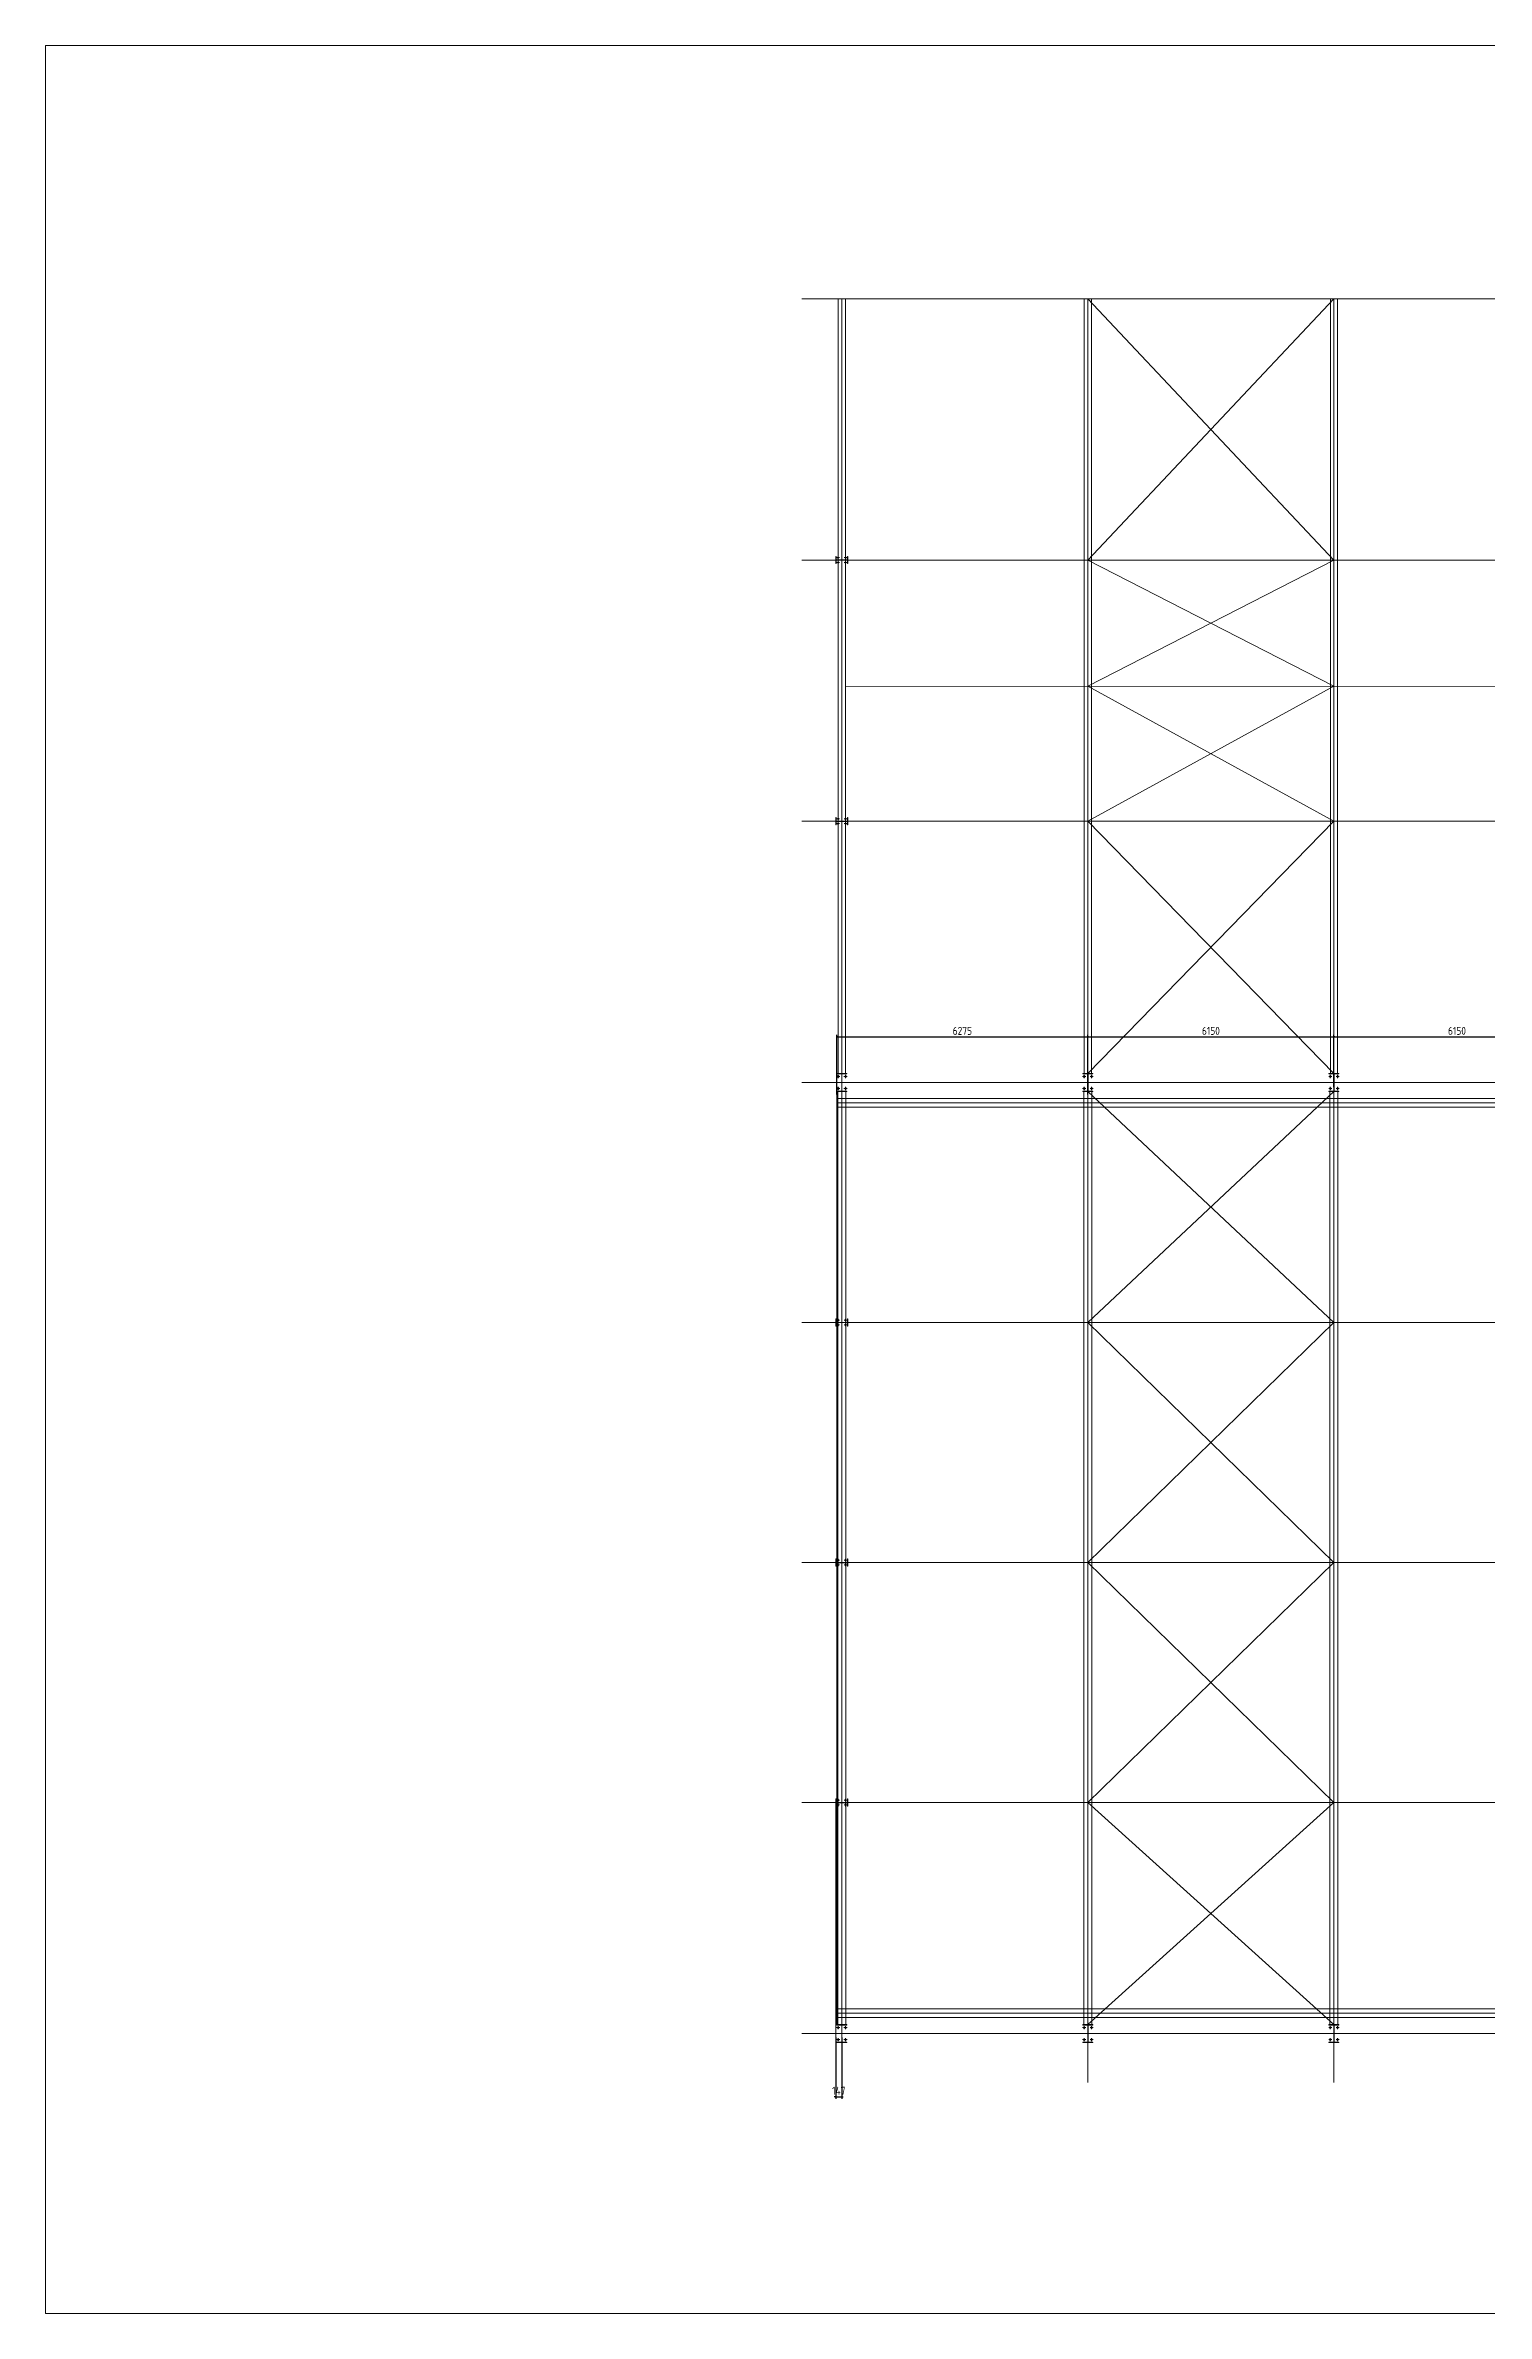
# Model space of a CAD drawing. Extents: x 485428 to 797698, y 56414 to 211814.
# Drawn here: x 485428 to 521451, y 155114 to 211814 of the extents above; entities that cross this region are included whole.
import ezdxf

# ---------------------------------------------------------------- set-up
doc = ezdxf.new("R2010")
doc.units = 0
doc.header["$LTSCALE"] = 1000
doc.header["$MEASUREMENT"] = 0
doc.layers.add('DOTE', color=1, linetype='Continuous')
doc.styles.get("Standard").update_dxf_attribs({"font": 'gbenor.shx', "bigfont": 'gbcbig.shx'})
doc.dimstyles.get("Standard").update_dxf_attribs({"dimscale": 100, "dimtxt": 2, "dimasz": 0.4, "dimexe": 0.5, "dimexo": 1, "dimgap": 0.5, "dimtad": 1, "dimdec": 0, "dimzin": 0, "dimdsep": 46, "dimtxsty": 'Standard', "dimblk": 'ARCHTICK', "dimcen": 0.09, "dimadec": 0, "dimazin": 0, "dimtfac": 1, "dimtdec": 0, "dimtix": 1, "dimtmove": 2, "dimatfit": 3, "dimfxl": 1, "dimtolj": 1, "dimtzin": 0, "dimarcsym": 0})

# ---------------------------------------------------------------- blocks, each defined once
blk = doc.blocks.new('_ArchTick')
at = {"color": 0, "linetype": 'ByBlock', "const_width": 0.4}
blk.add_lwpolyline([(-0.5, -0.5), (0.5, 0.5)], dxfattribs=at)
blk = doc.blocks.new('*D2675')
at = {"color": 0, "lineweight": -2}
for p, q in [((505185, 162014), (505185, 160485)), ((505332, 162014), (505332, 160485)), ((505185, 160535), (505145, 160535)), ((505185, 160535), (505332, 160535)), ((505332, 160535), (505372, 160535))]:
    blk.add_line(p, q, dxfattribs=at)
at = {"layer": 'Defpoints', "color": 0}
for p in [(505185, 162114), (505332, 162114), (505332, 160535)]:
    blk.add_point(p, dxfattribs=at)
at = {"color": 0, "lineweight": -2, "xscale": 40, "yscale": 40, "zscale": 40}
blk.add_blockref('_ArchTick', (505185, 160535), dxfattribs=at)
at = {"color": 0, "lineweight": -2, "xscale": 40, "yscale": 40, "zscale": 40, "rotation": 180}
blk.add_blockref('_ArchTick', (505332, 160535), dxfattribs=at)
at = {"color": 0, "lineweight": 15, "insert": (505259, 160685), "char_height": 200, "attachment_point": 5}
blk.add_mtext('\\A1;147', dxfattribs=at)
blk = doc.blocks.new('*D2685')
at = {"color": 0, "lineweight": -2}
for p, q in [((505210, 185589), (505210, 187080)), ((505210, 187030), (511485, 187030)), ((511485, 185589), (511485, 187080))]:
    blk.add_line(p, q, dxfattribs=at)
at = {"layer": 'Defpoints', "color": 0}
for p in [(511485, 187030), (505210, 185489), (511485, 185489)]:
    blk.add_point(p, dxfattribs=at)
at = {"color": 0, "lineweight": -2, "xscale": 40, "yscale": 40, "zscale": 40, "rotation": 180}
blk.add_blockref('_ArchTick', (505210, 187030), dxfattribs=at)
at = {"color": 0, "lineweight": -2, "xscale": 40, "yscale": 40, "zscale": 40}
blk.add_blockref('_ArchTick', (511485, 187030), dxfattribs=at)
at = {"color": 0, "lineweight": 15, "insert": (508348, 187180), "char_height": 200, "attachment_point": 5}
blk.add_mtext('\\A1;6275', dxfattribs=at)
blk = doc.blocks.new('*D2686')
at = {"color": 0, "lineweight": -2}
for p, q in [((511485, 185589), (511485, 187080)), ((511485, 187030), (517635, 187030)), ((517635, 185774), (517635, 187080))]:
    blk.add_line(p, q, dxfattribs=at)
at = {"layer": 'Defpoints', "color": 0}
for p in [(517635, 187030), (511485, 185489), (517635, 185674)]:
    blk.add_point(p, dxfattribs=at)
at = {"color": 0, "lineweight": -2, "xscale": 40, "yscale": 40, "zscale": 40, "rotation": 180}
blk.add_blockref('_ArchTick', (511485, 187030), dxfattribs=at)
at = {"color": 0, "lineweight": -2, "xscale": 40, "yscale": 40, "zscale": 40}
blk.add_blockref('_ArchTick', (517635, 187030), dxfattribs=at)
at = {"color": 0, "lineweight": 15, "insert": (514560, 187180), "char_height": 200, "attachment_point": 5}
blk.add_mtext('\\A1;6150', dxfattribs=at)
blk = doc.blocks.new('*D2687')
at = {"color": 0, "lineweight": -2}
for p, q in [((517635, 185774), (517635, 187080)), ((517635, 187030), (523785, 187030)), ((523785, 185589), (523785, 187080))]:
    blk.add_line(p, q, dxfattribs=at)
at = {"layer": 'Defpoints', "color": 0}
for p in [(523785, 187030), (517635, 185674), (523785, 185489)]:
    blk.add_point(p, dxfattribs=at)
at = {"color": 0, "lineweight": -2, "xscale": 40, "yscale": 40, "zscale": 40, "rotation": 180}
blk.add_blockref('_ArchTick', (517635, 187030), dxfattribs=at)
at = {"color": 0, "lineweight": -2, "xscale": 40, "yscale": 40, "zscale": 40}
blk.add_blockref('_ArchTick', (523785, 187030), dxfattribs=at)
at = {"color": 0, "lineweight": 15, "insert": (520710, 187180), "char_height": 200, "attachment_point": 5}
blk.add_mtext('\\A1;6150', dxfattribs=at)

msp = doc.modelspace()

# ---------------------------------------------------------------- linework, layer by layer
at = {"color": 6, "lineweight": 15}
for p, q in [((517635.3, 198949.1), (511485.3, 205479.1)), ((517635.3, 205479.1), (511485.3, 198949.1)), ((511485.3, 195792.4), (517635.3, 198949.1)), ((511485.3, 198949.1), (517635.3, 195793.2)), ((517635.3, 195793.2), (511485.3, 192419.1)), ((517635.3, 192419.1), (511485.3, 195792.4)), ((511485.3, 186114.1), (517635.3, 192419.1)), ((511485.3, 192419.1), (517635.3, 186114.1)), ((517635.3, 179889.1), (511485.3, 185664.1)), ((517635.3, 185664.1), (511485.3, 179889.1)), ((511485.3, 173889.1), (517635.3, 179889.1)), ((511485.3, 179889.1), (517635.3, 173889.1)), ((517635.3, 167889.1), (511485.3, 173889.1)), ((517635.3, 173889.1), (511485.3, 167889.1)), ((511485.3, 162339.1), (517635.3, 167889.1)), ((511485.3, 167889.1), (517635.3, 162339.1))]:
    msp.add_line(p, q, dxfattribs=at)
at = {"color": 4, "lineweight": 15}
for p, q in [((505185.3, 198859.1), (505185.3, 199039.1)), ((505185.3, 199039.1), (505193.3, 199039.1)), ((505193.3, 199039.1), (505193.3, 198859.1)), ((505485.3, 199039.1), (505477.3, 199039.1)), ((505477.3, 199039.1), (505477.3, 198859.1)), ((505485.3, 198859.1), (505485.3, 199039.1)), ((505193.3, 198859.1), (505185.3, 198859.1)), ((505477.3, 198952.1), (505193.3, 198952.1)), ((505477.3, 198946.1), (505193.3, 198946.1)), ((505477.3, 198859.1), (505485.3, 198859.1)), ((505185.3, 192329.1), (505185.3, 192509.1)), ((505185.3, 192509.1), (505193.3, 192509.1)), ((505193.3, 192329.1), (505185.3, 192329.1)), ((505193.3, 192509.1), (505193.3, 192329.1)), ((505477.3, 192422.1), (505193.3, 192422.1)), ((505477.3, 192416.1), (505193.3, 192416.1)), ((505485.3, 192509.1), (505477.3, 192509.1)), ((505477.3, 192509.1), (505477.3, 192329.1)), ((505477.3, 192329.1), (505485.3, 192329.1)), ((505485.3, 192329.1), (505485.3, 192509.1)), ((505335.3, 186114.1), (505210.3, 186114.1)), ((505210.3, 186114.1), (505210.3, 186104.1)), ((505210.3, 186104.1), (505460.3, 186104.1)), ((505332.3, 186104.1), (505332.3, 185674.1)), ((505460.3, 186114.1), (505335.3, 186114.1)), ((505338.3, 186104.1), (505338.3, 185674.1)), ((505460.3, 186104.1), (505460.3, 186114.1)), ((511485.3, 186114.1), (511360.3, 186114.1)), ((511360.3, 186114.1), (511360.3, 186104.1)), ((511360.3, 186104.1), (511610.3, 186104.1)), ((511482.3, 186104.1), (511482.3, 185674.1)), ((511610.3, 186114.1), (511485.3, 186114.1)), ((511488.3, 186104.1), (511488.3, 185674.1)), ((511610.3, 186104.1), (511610.3, 186114.1)), ((517635.3, 186114.1), (517510.3, 186114.1)), ((517510.3, 186114.1), (517510.3, 186104.1)), ((517510.3, 186104.1), (517760.3, 186104.1)), ((517632.3, 186104.1), (517632.3, 185674.1)), ((517760.3, 186114.1), (517635.3, 186114.1)), ((517638.3, 186104.1), (517638.3, 185674.1)), ((517760.3, 186104.1), (517760.3, 186114.1)), ((505210.3, 185664.1), (505210.3, 185674.1)), ((505210.3, 185674.1), (505460.3, 185674.1)), ((505335.3, 185664.1), (505210.3, 185664.1)), ((505460.3, 185664.1), (505335.3, 185664.1)), ((505460.3, 185674.1), (505460.3, 185664.1)), ((511360.3, 185664.1), (511360.3, 185674.1)), ((511360.3, 185674.1), (511610.3, 185674.1)), ((511485.3, 185664.1), (511360.3, 185664.1)), ((511610.3, 185664.1), (511485.3, 185664.1)), ((511610.3, 185674.1), (511610.3, 185664.1)), ((517510.3, 185664.1), (517510.3, 185674.1)), ((517510.3, 185674.1), (517760.3, 185674.1)), ((517635.3, 185664.1), (517510.3, 185664.1)), ((517760.3, 185664.1), (517635.3, 185664.1)), ((517760.3, 185674.1), (517760.3, 185664.1)), ((505185.3, 179799.1), (505185.3, 179979.1)), ((505185.3, 179979.1), (505193.3, 179979.1)), ((505193.3, 179799.1), (505185.3, 179799.1)), ((505193.3, 179979.1), (505193.3, 179799.1)), ((505477.3, 179892.1), (505193.3, 179892.1)), ((505477.3, 179886.1), (505193.3, 179886.1)), ((505485.3, 179979.1), (505477.3, 179979.1)), ((505477.3, 179979.1), (505477.3, 179799.1)), ((505477.3, 179799.1), (505485.3, 179799.1)), ((505485.3, 179799.1), (505485.3, 179979.1)), ((505185.3, 173799.1), (505185.3, 173979.1)), ((505185.3, 173979.1), (505193.3, 173979.1)), ((505193.3, 173799.1), (505185.3, 173799.1)), ((505193.3, 173979.1), (505193.3, 173799.1)), ((505477.3, 173892.1), (505193.3, 173892.1)), ((505477.3, 173886.1), (505193.3, 173886.1)), ((505485.3, 173979.1), (505477.3, 173979.1)), ((505477.3, 173979.1), (505477.3, 173799.1)), ((505477.3, 173799.1), (505485.3, 173799.1)), ((505485.3, 173799.1), (505485.3, 173979.1)), ((505185.3, 167799.1), (505185.3, 167979.1)), ((505185.3, 167979.1), (505193.3, 167979.1)), ((505193.3, 167979.1), (505193.3, 167799.1)), ((505477.3, 167892.1), (505193.3, 167892.1)), ((505477.3, 167886.1), (505193.3, 167886.1)), ((505485.3, 167979.1), (505477.3, 167979.1)), ((505477.3, 167979.1), (505477.3, 167799.1)), ((505485.3, 167799.1), (505485.3, 167979.1)), ((505193.3, 167799.1), (505185.3, 167799.1)), ((505477.3, 167799.1), (505485.3, 167799.1)), ((505335.3, 162339.1), (505210.3, 162339.1)), ((505210.3, 162339.1), (505210.3, 162329.1)), ((505210.3, 162329.1), (505460.3, 162329.1)), ((505332.3, 162329.1), (505332.3, 161899.1)), ((505460.3, 162339.1), (505335.3, 162339.1)), ((505338.3, 162329.1), (505338.3, 161899.1)), ((505460.3, 162329.1), (505460.3, 162339.1)), ((511485.3, 162339.1), (511360.3, 162339.1)), ((511360.3, 162339.1), (511360.3, 162329.1)), ((511360.3, 162329.1), (511610.3, 162329.1)), ((511482.3, 162329.1), (511482.3, 161899.1)), ((511610.3, 162339.1), (511485.3, 162339.1)), ((511488.3, 162329.1), (511488.3, 161899.1)), ((511610.3, 162329.1), (511610.3, 162339.1)), ((517635.3, 162339.1), (517510.3, 162339.1)), ((517510.3, 162339.1), (517510.3, 162329.1)), ((517510.3, 162329.1), (517760.3, 162329.1)), ((517632.3, 162329.1), (517632.3, 161899.1)), ((517760.3, 162339.1), (517635.3, 162339.1)), ((517638.3, 162329.1), (517638.3, 161899.1)), ((517760.3, 162329.1), (517760.3, 162339.1)), ((505210.3, 161889.1), (505210.3, 161899.1)), ((505210.3, 161899.1), (505460.3, 161899.1)), ((505335.3, 161889.1), (505210.3, 161889.1)), ((505460.3, 161889.1), (505335.3, 161889.1)), ((505460.3, 161899.1), (505460.3, 161889.1)), ((511360.3, 161889.1), (511360.3, 161899.1)), ((511360.3, 161899.1), (511610.3, 161899.1)), ((511485.3, 161889.1), (511360.3, 161889.1)), ((511610.3, 161889.1), (511485.3, 161889.1)), ((511610.3, 161899.1), (511610.3, 161889.1)), ((517510.3, 161889.1), (517510.3, 161899.1)), ((517510.3, 161899.1), (517760.3, 161899.1)), ((517635.3, 161889.1), (517510.3, 161889.1)), ((517760.3, 161889.1), (517635.3, 161889.1)), ((517760.3, 161899.1), (517760.3, 161889.1))]:
    msp.add_line(p, q, dxfattribs=at)
at = {"color": 2, "lineweight": 15}
for p, q in [((505335.3, 198949.1), (505485.3, 198949.1)), ((511395.3, 198949.1), (517725.3, 198949.1)), ((505425.3, 195791.6), (543055.2, 195796.6)), ((505335.3, 192419.1), (505485.3, 192419.1)), ((511395.3, 192419.1), (517725.3, 192419.1)), ((505335.3, 185889.1), (542492.3, 185889.1)), ((505335.3, 179889.1), (541951.6, 179889.1)), ((505335.3, 173889.1), (541557.9, 173889.1)), ((505335.3, 167889.1), (541164.2, 167889.1)), ((505338.3, 162114.1), (540932.3, 162114.1))]:
    msp.add_line(p, q, dxfattribs=at)
at = {"lineweight": 15}
for p, q in [((505210.3, 185664.1), (505210.3, 162339.1)), ((505210.3, 185489.1), (542620.3, 185489.1)), ((505210.3, 185269.1), (542620.3, 185269.1)), ((505210.3, 162734.1), (541060.3, 162734.1)), ((505210.3, 162514.1), (541060.3, 162514.1))]:
    msp.add_line(p, q, dxfattribs=at)
at = {"color": 1, "lineweight": 15}
for p, q in [((505210.3, 185379.1), (542620.3, 185379.1)), ((505185.3, 167799.1), (505185.3, 161807.5)), ((505210.3, 162624.1), (541060.3, 162624.1))]:
    msp.add_line(p, q, dxfattribs=at)
at = {"lineweight": 15}
msp.add_lwpolyline([(485428.1, 211814.2), (565618.1, 211814.2), (565618.1, 155114.2), (485428.1, 155114.2)], close=True, dxfattribs=at)
for centre, radius in [((505240.3, 199009.1), 14.5), ((505430.3, 199009.1), 14.5), ((505240.3, 198889.1), 14.5), ((505430.3, 198889.1), 14.5), ((505240.3, 192479.1), 14.5), ((505240.3, 192359.1), 14.5), ((505430.3, 192479.1), 14.5), ((505430.3, 192359.1), 14.5), ((505242.8, 186039.1), 19), ((505427.8, 186039.1), 19), ((511392.8, 186039.1), 19), ((511577.8, 186039.1), 19), ((517542.8, 186039.1), 19), ((517727.8, 186039.1), 19), ((505242.8, 185739.1), 19), ((505427.8, 185739.1), 19), ((511392.8, 185739.1), 19), ((511577.8, 185739.1), 19), ((517542.8, 185739.1), 19), ((517727.8, 185739.1), 19), ((505240.3, 179949.1), 14.5), ((505240.3, 179829.1), 14.5), ((505430.3, 179949.1), 14.5), ((505430.3, 179829.1), 14.5), ((505240.3, 173949.1), 14.5), ((505240.3, 173829.1), 14.5), ((505430.3, 173949.1), 14.5), ((505430.3, 173829.1), 14.5), ((505240.3, 167949.1), 14.5), ((505240.3, 167829.1), 14.5), ((505430.3, 167949.1), 14.5), ((505430.3, 167829.1), 14.5), ((505242.8, 162264.1), 19), ((505427.8, 162264.1), 19), ((511392.8, 162264.1), 19), ((511577.8, 162264.1), 19), ((517542.8, 162264.1), 19), ((517727.8, 162264.1), 19), ((505242.8, 161964.1), 19), ((505427.8, 161964.1), 19), ((511392.8, 161964.1), 19), ((511577.8, 161964.1), 19), ((517542.8, 161964.1), 19), ((517727.8, 161964.1), 19)]:
    msp.add_circle(centre, radius, dxfattribs=at)
at = {"layer": 'DOTE', "lineweight": 15}
for p, q in [((504335.3, 205479.1), (543780.7, 205479.1)), ((505335.3, 160889.1), (505335.3, 205479.1)), ((511485.3, 160889.1), (511485.3, 205479.1)), ((517635.3, 160889.1), (517635.3, 205479.1)), ((504335.3, 198949.1), (543352.2, 198949.1)), ((504335.3, 192419.1), (543235.3, 192419.1)), ((504335.3, 185889.1), (543235.3, 185889.1)), ((504335.3, 179889.1), (543235.3, 179889.1)), ((504335.3, 173889.1), (543235.3, 173889.1)), ((504335.3, 167889.1), (543235.3, 167889.1)), ((504335.3, 162114.1), (543235.3, 162114.1))]:
    msp.add_line(p, q, dxfattribs=at)
at = {"layer": 'DOTE', "color": 4, "lineweight": 15}
for p, q in [((505245.3, 186104.1), (505245.3, 205479.1)), ((505425.3, 186104.1), (505425.3, 205479.1)), ((511395.3, 186104.1), (511395.3, 205479.1)), ((511575.3, 186104.1), (511575.3, 205479.1)), ((517545.3, 186104.1), (517545.3, 205479.1)), ((517725.3, 186104.1), (517725.3, 205479.1)), ((505235.3, 162339.1), (505235.3, 185674.1)), ((505435.3, 162339.1), (505435.3, 185674.1)), ((511385.3, 162339.1), (511385.3, 185674.1)), ((511585.3, 162339.1), (511585.3, 185674.1)), ((517535.3, 162339.1), (517535.3, 185674.1)), ((517735.3, 162339.1), (517735.3, 185674.1))]:
    msp.add_line(p, q, dxfattribs=at)
at = {"layer": 'DOTE', "color": 0, "lineweight": 15}
for p, q in [((505240.3, 198974.6), (505240.3, 199043.6)), ((505430.3, 198974.6), (505430.3, 199043.6)), ((505205.8, 199009.1), (505274.8, 199009.1)), ((505205.8, 198889.1), (505274.8, 198889.1)), ((505240.3, 198854.6), (505240.3, 198923.6)), ((505395.8, 199009.1), (505464.8, 199009.1)), ((505395.8, 198889.1), (505464.8, 198889.1)), ((505430.3, 198854.6), (505430.3, 198923.6)), ((505205.8, 192479.1), (505274.8, 192479.1)), ((505205.8, 192359.1), (505274.8, 192359.1)), ((505240.3, 192444.6), (505240.3, 192513.6)), ((505240.3, 192324.6), (505240.3, 192393.6)), ((505395.8, 192479.1), (505464.8, 192479.1)), ((505395.8, 192359.1), (505464.8, 192359.1)), ((505430.3, 192444.6), (505430.3, 192513.6)), ((505430.3, 192324.6), (505430.3, 192393.6)), ((505203.8, 186039.1), (505281.8, 186039.1)), ((505242.8, 186000.1), (505242.8, 186078.1)), ((505388.8, 186039.1), (505466.8, 186039.1)), ((505427.8, 186000.1), (505427.8, 186078.1)), ((511353.8, 186039.1), (511431.8, 186039.1)), ((511392.8, 186000.1), (511392.8, 186078.1)), ((511538.8, 186039.1), (511616.8, 186039.1)), ((511577.8, 186000.1), (511577.8, 186078.1)), ((517503.8, 186039.1), (517581.8, 186039.1)), ((517542.8, 186000.1), (517542.8, 186078.1)), ((517688.8, 186039.1), (517766.8, 186039.1)), ((517727.8, 186000.1), (517727.8, 186078.1)), ((505203.8, 185739.1), (505281.8, 185739.1)), ((505242.8, 185700.1), (505242.8, 185778.1)), ((505388.8, 185739.1), (505466.8, 185739.1)), ((505427.8, 185700.1), (505427.8, 185778.1)), ((511353.8, 185739.1), (511431.8, 185739.1)), ((511392.8, 185700.1), (511392.8, 185778.1)), ((511538.8, 185739.1), (511616.8, 185739.1)), ((511577.8, 185700.1), (511577.8, 185778.1)), ((517503.8, 185739.1), (517581.8, 185739.1)), ((517542.8, 185700.1), (517542.8, 185778.1)), ((517688.8, 185739.1), (517766.8, 185739.1)), ((517727.8, 185700.1), (517727.8, 185778.1)), ((505205.8, 179949.1), (505274.8, 179949.1)), ((505205.8, 179829.1), (505274.8, 179829.1)), ((505240.3, 179914.6), (505240.3, 179983.6)), ((505240.3, 179794.6), (505240.3, 179863.6)), ((505395.8, 179949.1), (505464.8, 179949.1)), ((505395.8, 179829.1), (505464.8, 179829.1)), ((505430.3, 179914.6), (505430.3, 179983.6)), ((505430.3, 179794.6), (505430.3, 179863.6)), ((505205.8, 173949.1), (505274.8, 173949.1)), ((505205.8, 173829.1), (505274.8, 173829.1)), ((505240.3, 173914.6), (505240.3, 173983.6)), ((505240.3, 173794.6), (505240.3, 173863.6)), ((505395.8, 173949.1), (505464.8, 173949.1)), ((505395.8, 173829.1), (505464.8, 173829.1)), ((505430.3, 173914.6), (505430.3, 173983.6)), ((505430.3, 173794.6), (505430.3, 173863.6)), ((505205.8, 167949.1), (505274.8, 167949.1)), ((505240.3, 167914.6), (505240.3, 167983.6)), ((505240.3, 167794.6), (505240.3, 167863.6)), ((505395.8, 167949.1), (505464.8, 167949.1)), ((505430.3, 167914.6), (505430.3, 167983.6)), ((505430.3, 167794.6), (505430.3, 167863.6)), ((505205.8, 167829.1), (505274.8, 167829.1)), ((505395.8, 167829.1), (505464.8, 167829.1)), ((505203.8, 162264.1), (505281.8, 162264.1)), ((505242.8, 162225.1), (505242.8, 162303.1)), ((505388.8, 162264.1), (505466.8, 162264.1)), ((505427.8, 162225.1), (505427.8, 162303.1)), ((511353.8, 162264.1), (511431.8, 162264.1)), ((511392.8, 162225.1), (511392.8, 162303.1)), ((511538.8, 162264.1), (511616.8, 162264.1)), ((511577.8, 162225.1), (511577.8, 162303.1)), ((517503.8, 162264.1), (517581.8, 162264.1)), ((517542.8, 162225.1), (517542.8, 162303.1)), ((517688.8, 162264.1), (517766.8, 162264.1)), ((517727.8, 162225.1), (517727.8, 162303.1)), ((505203.8, 161964.1), (505281.8, 161964.1)), ((505242.8, 161925.1), (505242.8, 162003.1)), ((505388.8, 161964.1), (505466.8, 161964.1)), ((505427.8, 161925.1), (505427.8, 162003.1)), ((511353.8, 161964.1), (511431.8, 161964.1)), ((511392.8, 161925.1), (511392.8, 162003.1)), ((511538.8, 161964.1), (511616.8, 161964.1)), ((511577.8, 161925.1), (511577.8, 162003.1)), ((517503.8, 161964.1), (517581.8, 161964.1)), ((517542.8, 161925.1), (517542.8, 162003.1)), ((517688.8, 161964.1), (517766.8, 161964.1)), ((517727.8, 161925.1), (517727.8, 162003.1))]:
    msp.add_line(p, q, dxfattribs=at)

# ---------------------------------------------------------------- dimensions: what is measured, and where the dimension line sits
at = {"lineweight": 15}
for base, p1, p2, picture, middle in [((511485.3, 187029.9), (505210.3, 185489.1), (511485.3, 185489.1), '*D2685', (508347.8, 187179.9)), ((517635.3, 187029.9), (511485.3, 185489.1), (517635.3, 185674.1), '*D2686', (514560.3, 187179.9)), ((523785.3, 187029.9), (517635.3, 185674.1), (523785.3, 185489.1), '*D2687', (520710.3, 187179.9)), ((505332.3, 160534.6), (505185.3, 162114.1), (505332.3, 162114.1), '*D2675', (505258.8, 160684.6))]:
    dim = msp.add_linear_dim(base=base, p1=p1, p2=p2, dimstyle='Standard', dxfattribs=at)
    dim.commit()
    dim.dimension.update_dxf_attribs({"geometry": picture, "text_midpoint": middle})

doc.saveas('drawing.dxf')
